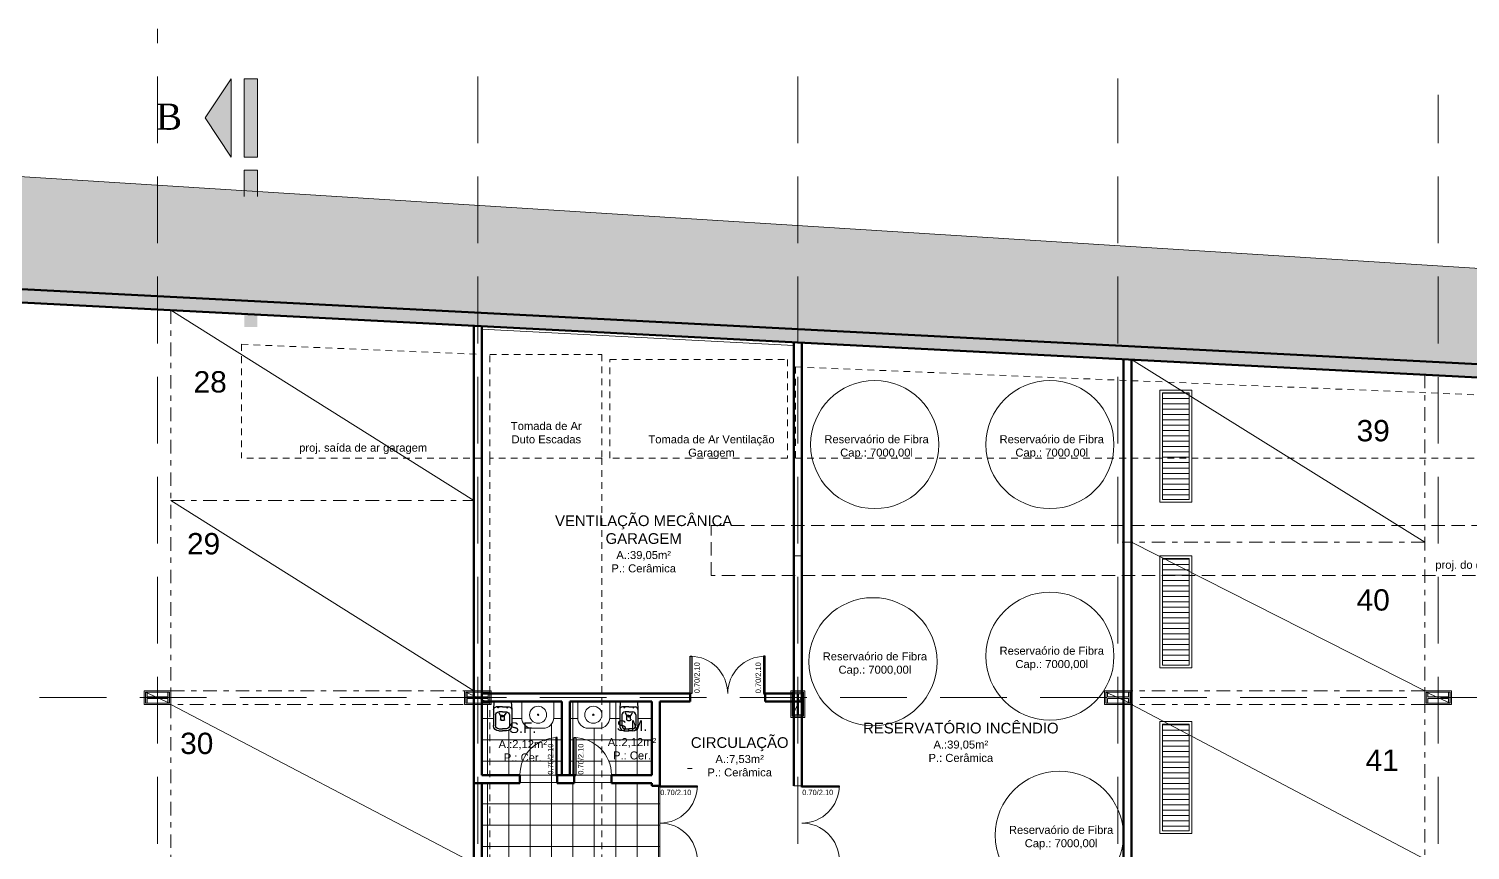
# Model space of a CAD drawing. Header units: millimetres. Extents: x 898 to 1284, y 401 to 654.
# Drawn here: x 936.87 to 963.88, y 452.65 to 468.04 of the extents above; entities that cross this region are included whole.
import ezdxf

# ---------------------------------------------------------------- set-up
doc = ezdxf.new("R2010")
doc.units = ezdxf.units.MM
doc.header["$LTSCALE"] = 10
for name, pattern in [('DASHDOT', [25.4, 12.7, -6.35, 0, -6.35]), ('DASHED2', [0.375, 0.25, -0.125]), ('HIDDEN2', [0.1875, 0.125, -0.0625])]:
    doc.linetypes.add(name, pattern=pattern)
for name, color, linetype, lineweight in [('cinza 03', 252, 'Continuous', 13), ('COTA', 90, 'Continuous', 9), ('HID', 16, 'Continuous', 20), ('linha estutura', 252, 'Continuous', 13), ('PAREDES 2', 50, 'Continuous', 50), ('Pilares', 16, 'Continuous', 20), ('pn 02', 16, 'Continuous', 20), ('PN-01', 90, 'Continuous', 13), ('PN-03', 180, 'Continuous', 30), ('TEXT', 16, 'Continuous', 20)]:
    doc.layers.add(name, color=color, linetype=linetype, lineweight=lineweight)
doc.styles.add('REGUA60', font='cityb___.ttf', dxfattribs={"width": 1.4})
doc.styles.get("Standard").update_dxf_attribs({"font": 'simplex.shx'})
pattern_1 = [(45, (0, 0.5), (6e-17, 0.6), [0.42426407, -0.42426407]), (45, (0.1, 0.4), (6e-17, 0.6), [0.42426407, -0.42426407]), (45, (0.2, 0.3), (6e-17, 0.6), [0.42426407, -0.42426407]), (315, (0.3, 0.3), (0.6, -2e-16), [0.42426407, -0.42426407]), (315, (0.4, 0.4), (0.6, -2e-16), [0.42426407, -0.42426407]), (315, (0.5, 0.5), (0.6, -2e-16), [0.42426407, -0.42426407])]
pattern_2 = [(0, (759.0659, 189.11928), (0, 0.4), []), (90, (759.0659, 189.11928), (-0.4, 2e-17), [])]

# ---------------------------------------------------------------- blocks, each defined once
blk = doc.blocks.new('VASO')
at = {"layer": 'PN-03', "color": 0}
for p, q in [((-0.513, -0.061), (-0.513, 0.098)), ((-0.508, 0.103), (-0.363, 0.109)), ((-0.413, -0.061), (-0.413, 0.059)), ((-0.363, 0.109), (-0.063, 0.109)), ((-0.323, -0.061), (-0.323, 0.009)), ((-0.299, 0.004), (-0.299, 0.011)), ((-0.255, -0.024), (-0.299, 0.004)), ((-0.263, 0.069), (-0.063, 0.069)), ((-0.003, 0.009), (-0.003, -0.061)), ((0.037, 0.009), (0.037, -0.061)), ((-0.513, -0.061), (-0.513, -0.219)), ((-0.508, -0.224), (-0.363, -0.231)), ((-0.413, -0.061), (-0.413, -0.181)), ((-0.363, -0.231), (-0.063, -0.231)), ((-0.323, -0.061), (-0.323, -0.131)), ((-0.255, -0.097), (-0.299, -0.125)), ((-0.299, -0.125), (-0.299, -0.132)), ((-0.263, -0.191), (-0.063, -0.191)), ((-0.253, -0.061), (-0.253, -0.031)), ((-0.238, -0.042), (-0.253, -0.041)), ((-0.253, -0.061), (-0.253, -0.09)), ((-0.238, -0.079), (-0.253, -0.08)), ((-0.183, -0.026), (-0.248, -0.026)), ((-0.183, -0.095), (-0.248, -0.095)), ((-0.003, -0.131), (-0.003, -0.061)), ((0.037, -0.131), (0.037, -0.061))]:
    blk.add_line(p, q, dxfattribs=at)
for points in [[(-0.402, 0.03, 0.139889), (-0.404, 0.03, 0.107118), (-0.405, 0.028, 0.079812), (-0.406, 0.026, 0.067459), (-0.406, 0.024, 0.067459), (-0.406, 0.021, 0.079812), (-0.405, 0.019, 0.107118), (-0.404, 0.018, 0.139889), (-0.402, 0.017, 0.139889), (-0.4, 0.018, 0.107118), (-0.399, 0.019, 0.079812), (-0.398, 0.021, 0.067459), (-0.398, 0.024, 0.067459), (-0.398, 0.026, 0.079812), (-0.399, 0.028, 0.107118), (-0.4, 0.03, 0.139889)], [(-0.402, -0.151, -0.139889), (-0.404, -0.151, -0.107118), (-0.405, -0.149, -0.079812), (-0.406, -0.147, -0.067459), (-0.406, -0.145, -0.067459), (-0.406, -0.142, -0.079812), (-0.405, -0.14, -0.107118), (-0.404, -0.139, -0.139889), (-0.402, -0.138, -0.139889), (-0.4, -0.139, -0.107118), (-0.399, -0.14, -0.079812), (-0.398, -0.142, -0.067459), (-0.398, -0.145, -0.067459), (-0.398, -0.147, -0.079812), (-0.399, -0.149, -0.107118), (-0.4, -0.151, -0.139889)]]:
    blk.add_lwpolyline(points, format="xyb", close=True, dxfattribs=at)
for centre, radius, start, end in [((-0.508, 0.098), 0.005, 92.5269, 180), ((-0.363, 0.059), 0.05, 90, 180), ((-0.263, 0.009), 0.06, 90, 180), ((-0.063, 0.009), 0.1, 0, 90), ((-0.063, 0.009), 0.06, 0, 90), ((-0.508, -0.219), 0.005, 180, 267.4731), ((-0.363, -0.181), 0.05, 180, 270), ((-0.263, -0.131), 0.06, 180, 270), ((-0.248, -0.031), 0.005, 90, 180), ((-0.248, -0.09), 0.005, 180, 270), ((-0.239, -0.049), 0.0067, 14.1141, 81.8789), ((-0.239, -0.072), 0.0067, 278.1211, 345.8859), ((-0.284, -0.065), 0.055, 4.685, 19.1599), ((-0.284, -0.056), 0.055, 340.8401, 355.315), ((-0.185, 0.009), 0.0347, 272.8237, 292.69), ((-0.185, -0.13), 0.0347, 67.31, 87.1763), ((-0.169, -0.028), 0.005, 13.9425, 112.69), ((-0.169, -0.093), 0.005, 247.31, 346.0575), ((-0.275, -0.062), 0.116, 0.9159, 18.0203), ((-0.275, -0.059), 0.116, 341.9797, 359.0841), ((-0.063, -0.131), 0.06, 270, 0), ((-0.063, -0.131), 0.1, 270, 0)]:
    blk.add_arc(centre, radius, start, end, dxfattribs=at)

msp = doc.modelspace()

# ---------------------------------------------------------------- hatches: boundary and pattern name
at = {"layer": 'cinza 03', "linetype": 'DASHDOT'}
h = msp.add_hatch(dxfattribs=at)
h.set_pattern_fill('SOLO1', color=256, style=0)
h.set_pattern_definition(pattern_1)
h.paths.add_polyline_path([(963.28, 463.598), (957.28, 463.977), (957.28, 462.108), (963.28, 461.798)])
h.paths.add_polyline_path([(957.28, 463.977), (951.28, 464.356), (951.28, 462.417), (957.28, 462.108)])
h.paths.add_polyline_path([(951.28, 464.356), (945.28, 464.734), (945.28, 462.726), (951.28, 462.417)])
h.paths.add_polyline_path([(945.28, 464.734), (944.074, 464.81), (944.074, 462.789), (945.28, 462.726)])
h.paths.add_polyline_path([(944.074, 464.81), (939.28, 465.113), (939.28, 463.036), (944.074, 462.789)])
h.paths.add_polyline_path([(939.28, 465.113), (933.28, 465.492), (933.28, 463.279), (935.491, 463.231), (939.28, 463.036)])
h.paths.add_polyline_path([(933.28, 465.492), (927.28, 465.87), (927.28, 463.408), (933.28, 463.279)])
h.paths.add_polyline_path([(927.28, 465.87), (921.28, 466.249), (921.28, 463.538), (927.28, 463.408)])
h = msp.add_hatch(dxfattribs=at)
h.set_pattern_fill('SOLO1', color=256, style=0)
h.set_pattern_definition(pattern_1)
h.paths.add_polyline_path([(995.615, 449.511), (993.645, 449.511), (993.153, 441.511), (995.615, 441.511)])
h.paths.add_polyline_path([(993.213, 442.483), (992.405, 442.483), (992.405, 441.511), (993.153, 441.511)])
h.paths.add_polyline_path([(993.645, 449.511), (992.405, 449.511), (992.405, 442.483), (993.213, 442.483)])
h.paths.add_polyline_path([(994.015, 455.511), (992.405, 455.511), (992.405, 449.511), (993.645, 449.511)])
h.paths.add_polyline_path([(995.615, 455.511), (994.015, 455.511), (993.645, 449.511), (995.615, 449.511)])
h.paths.add_polyline_path([(994.303, 460.198), (992.405, 460.296), (992.405, 455.511), (994.015, 455.511)], flags=16)
h.paths.add_polyline_path([(995.615, 461.557), (987.28, 462.083), (987.28, 460.561), (992.405, 460.296), (994.303, 460.198), (994.015, 455.511), (995.615, 455.511)])
h.paths.add_polyline_path([(987.28, 462.083), (981.28, 462.462), (981.28, 460.87), (987.28, 460.561), (987.28, 461.225)])
h.paths.add_polyline_path([(981.28, 462.462), (975.28, 462.841), (975.28, 461.179), (981.28, 460.87)])
h.paths.add_polyline_path([(975.28, 462.841), (969.28, 463.219), (969.28, 461.489), (975.28, 461.179)])
h.paths.add_polyline_path([(969.28, 463.219), (963.28, 463.598), (963.28, 461.798), (969.28, 461.489)])
h = msp.add_hatch(color=256, dxfattribs=at)
h.paths.add_polyline_path([(927.28, 463.261), (921.405, 463.261), (921.405, 463.511), (921.28, 463.511), (921.28, 463.011), (927.28, 463.011)])
h.paths.add_polyline_path([(935.491, 463.231), (933.28, 463.279), (933.28, 463.011), (934.912, 463.011), (939.28, 462.785), (939.28, 463.036)])
h = msp.add_hatch(color=256, dxfattribs=at)
h.paths.add_polyline_path([(945.28, 462.726), (945.28, 462.476), (951.28, 462.167), (951.28, 462.417)])
h.paths.add_polyline_path([(945.28, 462.726), (944.074, 462.789), (944.074, 462.538), (945.28, 462.476)])
h.paths.add_polyline_path([(944.074, 462.789), (939.28, 463.036), (939.28, 462.785), (944.074, 462.538)])
h.paths.add_polyline_path([(933.28, 463.261), (927.28, 463.261), (927.28, 463.011), (933.28, 463.011)])
h = msp.add_hatch(color=256, dxfattribs=at)
h.paths.add_polyline_path([(969.28, 461.489), (963.28, 461.798), (963.28, 461.548), (969.28, 461.238)])
h.paths.add_polyline_path([(963.28, 461.798), (957.28, 462.108), (957.28, 461.857), (963.28, 461.548)])
h.paths.add_polyline_path([(957.28, 462.108), (951.28, 462.417), (951.28, 462.167), (957.28, 461.857)])
at = {"layer": 'cinza 03'}
h = msp.add_hatch(dxfattribs=at)
h.set_pattern_fill('_USER', color=256, scale=0.1, style=0, pattern_type=0)
h.set_pattern_definition([(0, (803.19824, 206.5135), (0, 0.1), [])])
h.paths.add_polyline_path([(958.614, 461.223), (958.114, 461.223), (958.114, 459.223), (958.614, 459.223)])
h = msp.add_hatch(dxfattribs=at)
h.set_pattern_fill('_USER', color=256, scale=0.1, style=0, pattern_type=0)
h.set_pattern_definition([(0, (803.19824, 203.40842), (0, 0.1), [])])
h.paths.add_polyline_path([(958.614, 458.118), (958.114, 458.118), (958.114, 456.118), (958.614, 456.118)])
h = msp.add_hatch(dxfattribs=at)
h.set_pattern_fill('_USER', color=256, scale=0.4, style=0, double=1, pattern_type=0)
h.set_pattern_definition(pattern_2)
h.paths.add_polyline_path([(945.506, 455.381), (945.355, 455.381), (945.355, 454.061), (945.506, 454.061)])
h.paths.add_polyline_path([(946.855, 455.436), (946.705, 455.436), (946.705, 455.136, -0.414214), (946.505, 454.936), (946.305, 454.936, -0.414214), (946.105, 455.136), (946.105, 455.436), (945.905, 455.436, -0.401354), (945.91, 455.431), (945.916, 455.29, -0.022055), (945.917, 455.286), (945.917, 454.986, -0.414214), (945.817, 454.886), (945.747, 454.886), (945.677, 454.886, -0.414214), (945.577, 454.986), (945.577, 455.286, -0.022055), (945.577, 455.29), (945.583, 455.431, -0.401354), (945.588, 455.436), (945.53, 455.436), (945.53, 455.381), (945.506, 455.381), (945.506, 454.061), (946.072, 454.061, -0.401712), (946.742, 454.76), (946.742, 454.761), (946.772, 454.761), (946.772, 454.061), (946.855, 454.061)])
h.paths.add_polyline_path([(946.742, 454.76, 0.401712), (946.072, 454.061), (946.742, 454.061)], flags=16)
h.paths.add_polyline_path([(947.604, 454.532, 0.199863), (947.117, 454.76), (947.117, 454.061), (947.604, 454.061)])
h.paths.add_polyline_path([(947.604, 454.942, -0.063092), (947.555, 454.936), (947.355, 454.936, -0.414214), (947.155, 455.136), (947.155, 455.436), (947.005, 455.436), (947.005, 454.061), (947.087, 454.061), (947.087, 454.761), (947.117, 454.761), (947.117, 454.76, -0.199863), (947.604, 454.532)])
h.paths.add_polyline_path([(948.545, 455.436), (948.271, 455.436, -0.401354), (948.276, 455.431), (948.282, 455.29, -0.022055), (948.283, 455.286), (948.283, 454.986, -0.414214), (948.183, 454.886), (948.113, 454.886), (948.043, 454.886, -0.414214), (947.943, 454.986), (947.943, 455.286, -0.022055), (947.943, 455.29), (947.949, 455.431, -0.401354), (947.954, 455.436), (947.755, 455.436), (947.755, 455.136, -0.342179), (947.604, 454.942), (947.604, 454.532, -0.186848), (947.787, 454.061), (948.545, 454.061)])
h.paths.add_polyline_path([(945.623, 455.098), (946.628, 455.098), (946.628, 454.173), (945.623, 454.173)], flags=25)
h.paths.add_polyline_path([(946.568, 454.055), (946.568, 454.675), (946.722, 454.675), (946.722, 454.055)], flags=9)
h.paths.add_polyline_path([(947.137, 454.055), (947.137, 454.675), (947.291, 454.675), (947.291, 454.055)], flags=9)
h.paths.add_polyline_path([(947.669, 455.136), (948.674, 455.136), (948.674, 454.211), (947.669, 454.211)], flags=9)
h = msp.add_hatch(dxfattribs=at)
h.set_pattern_fill('_USER', color=256, scale=0.1, style=0, pattern_type=0)
h.set_pattern_definition([(0, (803.19824, 200.30333), (0, 0.1), [])])
h.paths.add_polyline_path([(958.614, 455.013), (958.114, 455.013), (958.114, 453.013), (958.614, 453.013)])
h = msp.add_hatch(dxfattribs=at)
h.set_pattern_fill('_USER', color=256, scale=0.4, style=0, double=1, pattern_type=0)
h.set_pattern_definition(pattern_2)
h.paths.add_polyline_path([(953.855, 446.411), (953.705, 446.411), (953.705, 446.661), (952.73, 446.661), (952.73, 446.411), (952.441, 446.411), (951.355, 446.411), (951.28, 446.411), (951.28, 441.586), (953.855, 441.586)])
h.paths.add_polyline_path([(951.28, 446.411), (948.545, 446.411), (948.545, 447.011), (948.695, 447.011), (948.695, 447.911), (948.545, 447.911), (948.545, 448.961), (948.695, 448.961), (948.695, 449.511), (947.604, 449.511), (947.604, 445.011), (948.695, 445.011), (951.2, 445.011), (951.2, 444.186), (948.695, 444.186), (948.695, 444.291), (945.355, 444.291), (945.355, 441.641), (945.53, 441.641), (945.53, 441.586), (948.905, 441.586), (948.905, 442.286), (948.935, 442.286), (948.935, 442.285, -0.401712), (949.605, 441.586, -0.401712), (950.275, 442.285), (950.275, 442.286), (950.305, 442.286), (950.305, 441.586), (951.28, 441.586)])
h.paths.add_polyline_path([(951.2, 445.011), (948.695, 445.011), (948.695, 444.186), (951.2, 444.186)], flags=16)
h.paths.add_polyline_path([(948.695, 445.011), (945.28, 445.011), (945.28, 444.291), (948.695, 444.291)])
h.paths.add_polyline_path([(945.28, 445.011), (943.705, 445.011), (943.705, 444.291), (945.28, 444.291)], flags=16)
h.paths.add_polyline_path([(943.705, 445.011), (941.605, 445.011), (941.605, 444.291), (943.705, 444.291)], flags=16)
h.paths.add_polyline_path([(945.28, 446.411), (941.855, 446.411), (940.48, 446.411), (940.48, 446.661), (939.48, 446.661), (939.48, 446.411), (939.355, 446.411), (939.355, 444.291), (941.605, 444.291), (941.605, 445.011), (945.28, 445.011)])
h.paths.add_polyline_path([(947.604, 449.511), (945.506, 449.511), (945.506, 445.011), (947.604, 445.011)], flags=16)
h.paths.add_polyline_path([(948.545, 450.911), (948.695, 450.911), (948.695, 451.811), (948.545, 451.811), (948.545, 452.411), (948.545, 452.461), (948.695, 452.461), (948.695, 452.491), (948.695, 453.861), (948.545, 453.861), (948.545, 453.911), (947.787, 453.911), (947.787, 454.061), (947.604, 454.061), (947.604, 449.511), (948.695, 449.511), (948.695, 449.861), (948.545, 449.861)])
h.paths.add_polyline_path([(947.604, 454.061), (947.087, 454.061), (947.087, 453.911), (947.005, 453.911), (946.855, 453.911), (946.772, 453.911), (946.772, 454.061), (946.742, 454.061), (946.072, 454.061), (946.072, 453.911), (945.506, 453.911), (945.506, 449.511), (947.604, 449.511)])
h.paths.add_polyline_path([(945.506, 453.911), (945.355, 453.911), (945.355, 452.411), (945.355, 451.811), (945.28, 451.811), (945.28, 450.911), (945.355, 450.911), (945.355, 449.861), (945.28, 449.861), (945.28, 449.511), (945.506, 449.511)])
h.paths.add_polyline_path([(945.506, 449.511), (945.28, 449.511), (945.28, 448.961), (945.355, 448.961), (945.355, 447.911), (945.28, 447.911), (945.28, 447.011), (945.355, 447.011), (945.355, 446.411), (945.28, 446.411), (945.28, 445.011), (945.506, 445.011)])
h.paths.add_polyline_path([(948.453, 445.637), (950.729, 445.637), (950.729, 445.159), (948.453, 445.159)], flags=24)
h.paths.add_polyline_path([(946.112, 448.933), (948.018, 448.933), (948.018, 447.967), (946.112, 447.967)], flags=25)
at = {"layer": 'Pilares'}
for points in [[(939.055, 455.616), (939.055, 455.406), (939.085, 455.406), (939.085, 455.496), (939.475, 455.496), (939.475, 455.406), (939.505, 455.406), (939.505, 455.616), (939.475, 455.616), (939.475, 455.526), (939.085, 455.526), (939.085, 455.616)], [(945.055, 455.616), (945.055, 455.406), (945.085, 455.406), (945.085, 455.496), (945.475, 455.496), (945.475, 455.406), (945.505, 455.406), (945.505, 455.616), (945.475, 455.616), (945.475, 455.526), (945.085, 455.526), (945.085, 455.616)], [(951.175, 455.161), (951.385, 455.161), (951.385, 455.191), (951.295, 455.191), (951.295, 455.581), (951.385, 455.581), (951.385, 455.611), (951.175, 455.611), (951.175, 455.581), (951.265, 455.581), (951.265, 455.191), (951.175, 455.191)], [(957.055, 455.616), (957.055, 455.406), (957.085, 455.406), (957.085, 455.496), (957.475, 455.496), (957.475, 455.406), (957.505, 455.406), (957.505, 455.616), (957.475, 455.616), (957.475, 455.526), (957.085, 455.526), (957.085, 455.616)], [(963.055, 455.616), (963.055, 455.406), (963.085, 455.406), (963.085, 455.496), (963.475, 455.496), (963.475, 455.406), (963.505, 455.406), (963.505, 455.616), (963.475, 455.616), (963.475, 455.526), (963.085, 455.526), (963.085, 455.616)]]:
    msp.add_hatch(color=256, dxfattribs=at).paths.add_polyline_path(points)
at = {"layer": 'PN-01', "ltscale": 0.05}
h = msp.add_hatch(color=256, dxfattribs=at)
h.paths.add_polyline_path([(940.171, 466.373), (940.661, 467.108), (940.661, 465.638)])
h.paths.add_polyline_path([(940.906, 465.638), (940.906, 467.108), (941.151, 467.108), (941.151, 465.638)])
h.paths.add_polyline_path([(940.906, 464.903), (940.906, 465.393), (941.151, 465.393), (941.151, 464.903)])
h.paths.add_polyline_path([(940.906, 464.168), (940.906, 464.658), (941.151, 464.658), (941.151, 464.168)])
h.paths.add_polyline_path([(940.906, 463.199), (940.906, 463.923), (941.151, 463.923), (941.151, 463.199)])
h.paths.add_polyline_path([(940.906, 462.453), (940.906, 463.199), (941.151, 463.199), (941.151, 462.453)])

# ---------------------------------------------------------------- linework, layer by layer
at = {"layer": 'cinza 03'}
for p, q in [((939.53, 462.772), (945.205, 459.207)), ((951.205, 462.109), (945.355, 462.414)), ((957.53, 461.844), (963.03, 458.426)), ((939.53, 459.207), (945.205, 455.641)), ((957.53, 458.426), (963.03, 455.641)), ((939.53, 455.381), (945.205, 452.411)), ((957.53, 455.381), (963.03, 452.486)), ((946.742, 454.061), (946.072, 454.061)), ((947.061, 454.061), (947.787, 454.061)), ((948.695, 453.846), (948.695, 452.491))]:
    msp.add_line(p, q, dxfattribs=at)
at = {"layer": 'cinza 03', "linetype": 'DASHDOT'}
msp.add_lwpolyline([(898.912, 465.803), (898.912, 417.043), (991.108, 417.043), (991.108, 427.85), (995.615, 427.85), (995.615, 461.557), (899.814, 467.604)], close=True, dxfattribs=at)
at = {"layer": 'cinza 03'}
for points in [[(958.064, 459.173), (958.664, 459.173), (958.664, 461.273), (958.064, 461.273)], [(958.114, 459.223), (958.614, 459.223), (958.614, 461.223), (958.114, 461.223)], [(958.064, 456.068), (958.664, 456.068), (958.664, 458.168), (958.064, 458.168)], [(958.114, 456.118), (958.614, 456.118), (958.614, 458.118), (958.114, 458.118)], [(958.064, 452.963), (958.664, 452.963), (958.664, 455.063), (958.064, 455.063)], [(958.114, 453.013), (958.614, 453.013), (958.614, 455.013), (958.114, 455.013)]]:
    msp.add_lwpolyline(points, close=True, dxfattribs=at)
for centre, start, end in [((949.265, 455.586), 0, 90), ((950.665, 455.586), 90, 180), ((946.772, 454.061), 90, 180), ((947.087, 454.061), 0, 90), ((948.695, 453.861), 270, 0), ((951.355, 453.861), 270, 0), ((948.695, 452.461), 0, 90), ((951.355, 452.461), 0, 90)]:
    msp.add_arc(centre, 0.7, start, end, dxfattribs=at)
at = {"layer": 'HID'}
for p, q in [((946.105, 455.436), (946.105, 455.136)), ((946.705, 455.436), (946.705, 455.136)), ((947.155, 455.436), (947.155, 455.136)), ((947.755, 455.436), (947.755, 455.136)), ((946.505, 454.936), (946.305, 454.936)), ((947.355, 454.936), (947.555, 454.936))]:
    msp.add_line(p, q, dxfattribs=at)
for centre, radius in [((946.412, 455.19), 0.16), ((946.412, 455.19), 0.0138), ((947.447, 455.19), 0.16), ((947.447, 455.19), 0.0138)]:
    msp.add_circle(centre, radius, dxfattribs=at)
for centre, start, end in [((946.305, 455.136), 180, 270), ((946.505, 455.136), 270, 0), ((947.355, 455.136), 180, 270), ((947.555, 455.136), 270, 0)]:
    msp.add_arc(centre, 0.2, start, end, dxfattribs=at)
at = {"layer": 'linha estutura', "linetype": 'DASHED2', "ltscale": 0.5}
for p, q in [((939.28, 415.274), (939.28, 468.042)), ((945.28, 415.274), (945.28, 467.733)), ((951.28, 415.274), (951.28, 467.424)), ((957.28, 415.274), (957.28, 467.114)), ((963.28, 415.274), (963.28, 466.805)), ((897.696, 455.511), (996.846, 455.511))]:
    msp.add_line(p, q, dxfattribs=at)
at = {"layer": 'PAREDES 2'}
for p, q in [((992.155, 460.059), (934.912, 463.011)), ((992.405, 460.296), (935.491, 463.231)), ((945.205, 462.48), (945.205, 452.411)), ((945.355, 462.472), (945.355, 454.061)), ((951.205, 453.861), (951.205, 462.168)), ((951.355, 453.831), (951.355, 462.16)), ((957.38, 461.861), (957.38, 446.586)), ((957.53, 461.853), (957.53, 446.436)), ((949.265, 455.586), (945.355, 455.586)), ((946.855, 455.436), (945.355, 455.436)), ((946.855, 455.436), (946.855, 454.061)), ((947.005, 455.436), (947.005, 454.061)), ((948.545, 455.436), (947.005, 455.436)), ((948.545, 455.436), (948.545, 454.061)), ((948.695, 455.436), (948.695, 453.831)), ((949.265, 455.436), (948.695, 455.436)), ((949.265, 455.586), (949.265, 455.436)), ((951.205, 455.586), (950.635, 455.586)), ((950.665, 455.586), (950.665, 455.436)), ((951.355, 455.436), (950.665, 455.436)), ((945.355, 454.824), (945.355, 454.061)), ((946.072, 453.911), (945.205, 453.911)), ((946.072, 454.061), (945.355, 454.061)), ((945.355, 453.911), (945.355, 452.411)), ((946.072, 454.061), (946.072, 453.911)), ((946.855, 454.061), (946.742, 454.061)), ((946.772, 454.061), (946.772, 453.911)), ((946.855, 453.911), (946.772, 453.911)), ((946.855, 454.061), (947.117, 454.061)), ((946.855, 453.911), (947.087, 453.911)), ((947.005, 454.061), (947.117, 454.061)), ((947.005, 453.911), (947.087, 453.911)), ((947.087, 454.061), (947.087, 453.911)), ((947.787, 454.061), (948.545, 454.061)), ((947.787, 454.061), (947.787, 453.911)), ((947.787, 453.911), (948.545, 453.911)), ((948.545, 453.911), (948.545, 453.861)), ((948.695, 453.861), (948.545, 453.861)), ((951.205, 453.911), (951.205, 453.861))]:
    msp.add_line(p, q, dxfattribs=at)
at = {"layer": 'Pilares'}
for p, q in [((939.03, 455.641), (939.03, 455.381)), ((939.03, 455.641), (939.53, 455.641)), ((939.055, 455.616), (939.505, 455.616)), ((939.505, 455.406), (939.055, 455.616)), ((939.53, 455.641), (939.53, 455.381)), ((945.03, 455.641), (945.03, 455.381)), ((945.03, 455.641), (945.53, 455.641)), ((945.055, 455.616), (945.505, 455.616)), ((945.505, 455.406), (945.055, 455.616)), ((945.53, 455.641), (945.53, 455.381)), ((951.15, 455.136), (951.15, 455.636)), ((951.41, 455.636), (951.15, 455.636)), ((951.175, 455.161), (951.175, 455.611)), ((951.385, 455.611), (951.175, 455.161)), ((951.175, 455.581), (951.265, 455.581)), ((951.295, 455.581), (951.385, 455.581)), ((951.385, 455.161), (951.385, 455.611)), ((951.41, 455.136), (951.41, 455.636)), ((957.03, 455.641), (957.03, 455.381)), ((957.03, 455.641), (957.53, 455.641)), ((957.055, 455.616), (957.505, 455.616)), ((957.505, 455.406), (957.055, 455.616)), ((957.53, 455.641), (957.53, 455.381)), ((963.03, 455.641), (963.03, 455.381)), ((963.03, 455.641), (963.53, 455.641)), ((963.055, 455.616), (963.505, 455.616)), ((963.505, 455.406), (963.055, 455.616)), ((963.53, 455.641), (963.53, 455.381)), ((939.03, 455.381), (939.53, 455.381)), ((939.055, 455.406), (939.505, 455.406)), ((945.03, 455.381), (945.53, 455.381)), ((945.055, 455.406), (945.505, 455.406)), ((957.03, 455.381), (957.53, 455.381)), ((957.055, 455.406), (957.505, 455.406)), ((963.03, 455.381), (963.53, 455.381)), ((963.055, 455.406), (963.505, 455.406)), ((951.15, 455.136), (951.41, 455.136))]:
    msp.add_line(p, q, dxfattribs=at)
at = {"layer": 'Pilares', "linetype": 'Continuous'}
for p, q in [((939.085, 455.526), (939.085, 455.616)), ((939.085, 455.526), (939.475, 455.526)), ((939.085, 455.406), (939.085, 455.496)), ((939.085, 455.496), (939.475, 455.496)), ((939.475, 455.526), (939.475, 455.616)), ((939.475, 455.406), (939.475, 455.496)), ((945.085, 455.526), (945.085, 455.616)), ((945.085, 455.526), (945.475, 455.526)), ((945.085, 455.406), (945.085, 455.496)), ((945.085, 455.496), (945.475, 455.496)), ((945.475, 455.526), (945.475, 455.616)), ((945.475, 455.406), (945.475, 455.496)), ((951.265, 455.191), (951.265, 455.581)), ((951.295, 455.191), (951.295, 455.581)), ((957.085, 455.526), (957.085, 455.616)), ((957.085, 455.526), (957.475, 455.526)), ((957.085, 455.406), (957.085, 455.496)), ((957.085, 455.496), (957.475, 455.496)), ((957.475, 455.526), (957.475, 455.616)), ((957.475, 455.406), (957.475, 455.496)), ((963.085, 455.526), (963.085, 455.616)), ((963.085, 455.526), (963.475, 455.526)), ((963.085, 455.406), (963.085, 455.496)), ((963.085, 455.496), (963.475, 455.496)), ((963.475, 455.526), (963.475, 455.616)), ((963.475, 455.406), (963.475, 455.496)), ((951.265, 455.191), (951.175, 455.191)), ((951.385, 455.191), (951.295, 455.191)), ((949.212, 454.181), (949.302, 454.181))]:
    msp.add_line(p, q, dxfattribs=at)
for points in [[(939.085, 455.616), (939.055, 455.616), (939.055, 455.406), (939.085, 455.406)], [(939.475, 455.406), (939.505, 455.406), (939.505, 455.616), (939.475, 455.616)], [(945.085, 455.616), (945.055, 455.616), (945.055, 455.406), (945.085, 455.406)], [(945.475, 455.406), (945.505, 455.406), (945.505, 455.616), (945.475, 455.616)], [(957.085, 455.616), (957.055, 455.616), (957.055, 455.406), (957.085, 455.406)], [(957.475, 455.406), (957.505, 455.406), (957.505, 455.616), (957.475, 455.616)], [(963.085, 455.616), (963.055, 455.616), (963.055, 455.406), (963.085, 455.406)], [(963.475, 455.406), (963.505, 455.406), (963.505, 455.616), (963.475, 455.616)], [(951.175, 455.191), (951.175, 455.161), (951.385, 455.161), (951.385, 455.191)]]:
    msp.add_lwpolyline(points, dxfattribs=at)
at = {"layer": 'Pilares'}
msp.add_lwpolyline([(951.175, 455.581), (951.175, 455.611), (951.385, 455.611), (951.385, 455.581)], dxfattribs=at)
at = {"layer": 'pn 02', "ltscale": 0.05}
for q in [(940.171, 466.373), (940.661, 465.638), (940.661, 465.638)]:
    msp.add_line((940.661, 467.108), q, dxfattribs=at)
at = {"layer": 'pn 02'}
for p, q in [((940.661, 465.638), (940.661, 467.108)), ((940.906, 465.638), (940.906, 467.108)), ((940.906, 467.108), (941.151, 467.108)), ((941.151, 467.108), (941.151, 465.638)), ((941.151, 465.638), (940.906, 465.638)), ((941.151, 465.393), (940.906, 465.393)), ((940.906, 464.903), (940.906, 465.393)), ((941.151, 465.393), (941.151, 464.903))]:
    msp.add_line(p, q, dxfattribs=at)
for centre in [(952.72, 460.252), (956.005, 460.252), (952.689, 456.184), (956.005, 456.289), (956.18, 452.933)]:
    msp.add_circle(centre, 1.2, dxfattribs=at)
at = {"layer": 'PN-01', "ltscale": 0.05}
msp.add_line((940.171, 466.373), (940.661, 465.638), dxfattribs=at)
at = {"layer": 'PN-01', "linetype": 'DASHDOT', "ltscale": 0.002}
for p, q in [((939.53, 462.772), (939.53, 455.641)), ((963.03, 461.561), (963.03, 441.641)), ((939.53, 459.207), (945.205, 459.207)), ((963.03, 458.426), (957.355, 458.426)), ((939.53, 455.641), (945.03, 455.641)), ((963.03, 455.641), (957.53, 455.641)), ((939.28, 455.381), (945.28, 455.381)), ((939.53, 455.381), (939.53, 452.411)), ((963.03, 455.381), (957.53, 455.381))]:
    msp.add_line(p, q, dxfattribs=at)
at = {"layer": 'PN-01', "linetype": 'HIDDEN2', "ltscale": 0.1}
for p, q in [((940.856, 462.131), (940.856, 459.998)), ((940.856, 462.131), (945.356, 461.941)), ((945.356, 461.941), (945.356, 459.998)), ((951.237, 461.707), (951.237, 459.998)), ((951.237, 461.707), (969.13, 460.976)), ((945.356, 459.998), (940.856, 459.998)), ((945.506, 459.998), (945.506, 445.011)), ((947.604, 459.998), (947.604, 445.011)), ((969.13, 459.998), (951.237, 459.998))]:
    msp.add_line(p, q, dxfattribs=at)
at = {"layer": 'PN-01', "linetype": 'DASHDOT'}
for p, q in [((951.355, 458.17), (951.205, 458.17)), ((951.355, 453.861), (951.205, 453.861))]:
    msp.add_line(p, q, dxfattribs=at)
at = {"layer": 'PN-01', "linetype": 'HIDDEN2', "ltscale": 0.1}
for points in [[(945.506, 461.941), (947.604, 461.941), (947.604, 459.998), (945.506, 459.998)], [(947.754, 461.849), (951.087, 461.849), (951.087, 459.998), (947.754, 459.998)]]:
    msp.add_lwpolyline(points, close=True, dxfattribs=at)
at = {"layer": 'PN-01', "linetype": 'HIDDEN2', "ltscale": 0.2}
msp.add_lwpolyline([(949.653, 458.734), (986.854, 458.734), (986.854, 457.801), (949.653, 457.801)], close=True, dxfattribs=at)
at = {"layer": 'PN-03'}
for points in [[(949.265, 455.586), (949.265, 456.286), (949.295, 456.286), (949.295, 455.586)], [(950.665, 455.586), (950.665, 456.286), (950.635, 456.286), (950.635, 455.586)], [(946.772, 454.061), (946.772, 454.761), (946.742, 454.761), (946.742, 454.061)], [(947.087, 454.061), (947.087, 454.761), (947.117, 454.761), (947.117, 454.061)], [(948.695, 453.861), (949.395, 453.861), (949.395, 453.831), (948.695, 453.831)], [(951.355, 453.861), (952.055, 453.861), (952.055, 453.831), (951.355, 453.831)]]:
    msp.add_lwpolyline(points, close=True, dxfattribs=at)

# ---------------------------------------------------------------- block references
at = {"layer": 'HID', "xscale": -1, "rotation": 89.99999999999999}
msp.add_blockref('VASO', (945.686, 454.923), dxfattribs=at)
at = {"layer": 'HID', "rotation": 270}
msp.add_blockref('VASO', (948.173, 454.923), dxfattribs=at)

# ---------------------------------------------------------------- texts
at = {"layer": 'COTA'}
for s, insert, char_height, width, attachment_point in [('{\\fArial|b0|i0|c0|p34;Tomada de Ar \\PDuto Escadas}', (946.566, 460.676), 0.15, 1.85951, 2), ('{\\fArial|b0|i0|c0|p34;Tomada de Ar Ventilação \\PGaragem}', (949.662, 460.426), 0.15, 3.564, 2), ('{\\fArial|b0|i0|c0|p34;Reservaório de Fibra\\PCap.: 7000,00l}', (952.755, 460.428), 0.15, 2.11374, 2), ('{\\fArial|b0|i0|c0|p34;Reservaório de Fibra\\PCap.: 7000,00l}', (956.039, 460.428), 0.15, 2.11374, 2), ('{\\fArial|b0|i0|c0|p34;proj. saída de ar garagem}', (943.134, 460.27), 0.15, 2.64623, 2), ('{\\fArial|b0|i0|c0|p34;VENTILAÇÃO MECÂNICA\\PGARAGEM\\P\\H0.75x;A.:39,05m²\\PP.: Cerâmica}', (948.391, 458.925), 0.2, 3.868, 2), ('{\\fArial|b0|i0|c0|p34; proj. do duto de insuflamento de Ar na garagem}', (965.417, 458.075), 0.15, 4.85905, 2), ('{\\fArial|b0|i0|c0|p34;Reservaório de Fibra\\PCap.: 7000,00l}', (952.724, 456.36), 0.15, 2.11374, 2), ('{\\fArial|b0|i0|c0|p34;Reservaório de Fibra\\PCap.: 7000,00l}', (956.039, 456.465), 0.15, 2.11374, 2), ('{\\fArial|b0|i0|c0|p34;S.F.\\P\\H0.75x;A.:2,12m²\\PP.: Cer.}', (946.125, 455.048), 0.2, 1.479, 2), ('{\\fArial|b0|i0|c0|p34;S.M.\\P\\H0.75x;A.:2,12m²\\PP.: Cer.}', (948.172, 455.086), 0.2, 3.868, 2), ('{\\fArial|b0|i0|c0|p34;RESERVATÓRIO INCÊNDIO\\P\\H0.75x;A.:39,05m²\\PP.: Cerâmica}', (954.335, 455.04), 0.2, 3.868, 2), ('{\\fArial|b0|i0|c0|p34;CIRCULAÇÃO\\P\\H0.75x;A.:7,53m²\\PP.: Cerâmica}', (950.19, 454.769), 0.2, 3.868, 2), ('{\\fArial|b0|i0|c0|p34;0.70/2.10}', (949.284, 453.785), 0.1, 1.367, 3), ('{\\fArial|b0|i0|c0|p34;0.70/2.10}', (951.944, 453.785), 0.1, 1.367, 3), ('{\\fArial|b0|i0|c0|p34;Reservaório de Fibra\\PCap.: 7000,00l}', (956.214, 453.108), 0.15, 2.11374, 2)]:
    msp.add_mtext(s, dxfattribs=dict(at, insert=insert, char_height=char_height, width=width, attachment_point=attachment_point))
at = {"layer": 'COTA', "char_height": 0.1, "width": 1.367, "rotation": 90}
for insert, attachment_point in [((949.34, 456.175), 3), ((950.589, 456.175), 9), ((946.697, 454.65), 9), ((947.162, 454.65), 3)]:
    msp.add_mtext('{\\fArial|b0|i0|c0|p34;0.70/2.10}', dxfattribs=dict(at, insert=insert, attachment_point=attachment_point))
at = {"layer": 'pn 02', "ltscale": 0.05, "insert": (939.247, 466.149), "char_height": 0.49, "width": 3.68578, "attachment_point": 7}
msp.add_mtext('{\\fTimes New Roman|b0|i0|c0|p18;B}', dxfattribs=at)
at = {"layer": 'TEXT', "char_height": 0.4, "width": 2.242, "attachment_point": 1, "style": 'REGUA60'}
for s, insert in [('{\\fArial|b0|i0|c0|p34;28}', (939.956, 461.628)), ('{\\fArial|b0|i0|c0|p34;39}', (961.752, 460.713)), ('{\\fArial|b0|i0|c0|p34;29}', (939.833, 458.595)), ('{\\fArial|b0|i0|c0|p34;40}', (961.752, 457.542)), ('{\\fArial|b0|i0|c0|p34;30}', (939.705, 454.854)), ('{\\fArial|b0|i0|c0|p34;41}', (961.919, 454.538))]:
    msp.add_mtext(s, dxfattribs=dict(at, insert=insert))

doc.saveas('drawing.dxf')
